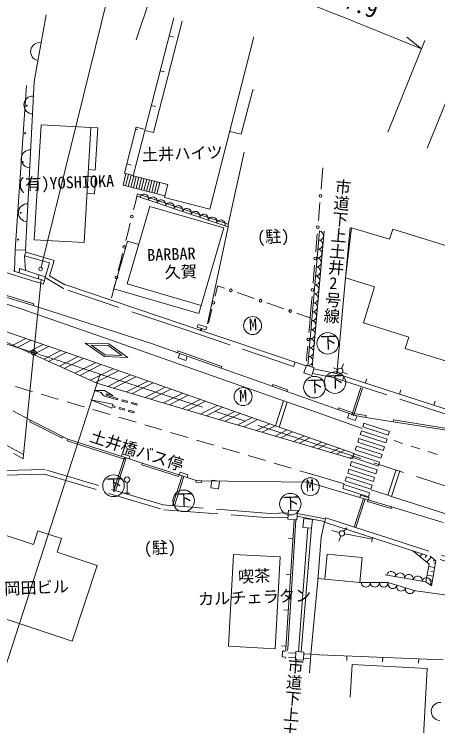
# Model space of a CAD drawing. Units: millimetres, scale not verified, with parts at other scales. Extents: x 40000 to 212862254, y 20000 to 40005403.
# Drawn here: x 403491 to 450597, y 259230 to 338409 of the extents above; entities that cross this region are included whole.
import ezdxf
from ezdxf.enums import TextEntityAlignment as Align

# ---------------------------------------------------------------- set-up
doc = ezdxf.new("R2010")
doc.units = ezdxf.units.MM
doc.header["$LTSCALE"] = 1000
doc.header["$PDMODE"] = 32
doc.header["$PDSIZE"] = 500
doc.linetypes.add('CHAIN', pattern=[18.5, 12, -1.5, 3.5, -1.5])
doc.linetypes.add('DASHED', pattern=[7.5, 6, -1.5])
for name, color, linetype, lineweight in [('M-BGD', 7, 'Continuous', 13), ('M-BMK', 2, 'CHAIN', 13), ('M-STR-HTXT', 7, 'Continuous', 13), ('M-STR-STR1', 1, 'Continuous', 13), ('M-STR-STRC', 7, 'Continuous', 13)]:
    doc.layers.add(name, color=color, linetype=linetype, lineweight=lineweight)
doc.layers.add('M-OTRS', color=6, linetype='Continuous')
doc.styles.add('@ＭＳ ゴシック', font='')
doc.styles.add('ＭＳ ゴシック', font='')
doc.styles.get('@ＭＳ ゴシック').set_extended_font_data('@MS Gothic')
doc.styles.get('ＭＳ ゴシック').set_extended_font_data('MS Gothic')

msp = doc.modelspace()

# ---------------------------------------------------------------- linework, layer by layer
at = {"layer": 'M-BGD'}
for p, q in [((407051, 338355), (405706, 330909)), ((418037, 325582), (421226, 337994)), ((418972, 325238), (422163, 337650)), ((420713, 335996), (421197, 335872)), ((425255, 316704), (430133, 335907)), ((419717, 332122), (420202, 331998)), ((403611, 312194), (404839, 330469)), ((405706, 330909), (404743, 312156)), ((428733, 325069), (430024, 330003)), ((430024, 330003), (430172, 329967)), ((418722, 328248), (419206, 328123)), ((406468, 326115), (405726, 313321)), ((412016, 325790), (406468, 326115)), ((411274, 312995), (412016, 325790)), ((412783, 325780), (412016, 325790)), ((412505, 321069), (412783, 325780)), ((415746, 320712), (417066, 325854)), ((416703, 320442), (418000, 325488)), ((417006, 325623), (417233, 325564)), ((417066, 325854), (418037, 325582)), ((418000, 325488), (418972, 325238)), ((427481, 325346), (428733, 325069)), ((429047, 323053), (427290, 315016)), ((416012, 321748), (416496, 321624)), ((411744, 321113), (412505, 321069)), ((416706, 320454), (415746, 320712)), ((437697, 319945), (437813, 321325)), ((437697, 319945), (437813, 321325)), ((412522, 320298), (411700, 320346)), ((412415, 318430), (412522, 320298)), ((415588, 319402), (415913, 320666)), ((415879, 319327), (416199, 320572)), ((416169, 319253), (416489, 320497)), ((416460, 319178), (416780, 320422)), ((420578, 319445), (416703, 320442)), ((416750, 319103), (417070, 320347)), ((417041, 319029), (417361, 320273)), ((417331, 318954), (417651, 320198)), ((417622, 318879), (417942, 320123)), ((417923, 318802), (418231, 320049)), ((418203, 318730), (418523, 319974)), ((418493, 318655), (418813, 319899)), ((437614, 318948), (437697, 319945)), ((420259, 318201), (415588, 319402)), ((418784, 318580), (419104, 319825)), ((419074, 318506), (419394, 319750)), ((419365, 318431), (419685, 319675)), ((420207, 318002), (420578, 319445)), ((411592, 318478), (412415, 318430)), ((417200, 318440), (417139, 318165)), ((427291, 315035), (417200, 318440)), ((416997, 317601), (416754, 316631)), ((417139, 318165), (416997, 317601)), ((417139, 318165), (416997, 317601)), ((427274, 314742), (417139, 318165)), ((425255, 316704), (420207, 318002)), ((418582, 317028), (416055, 308397)), ((426804, 314621), (418582, 317028)), ((437405, 316457), (437488, 317454)), ((437321, 315461), (437405, 316457)), ((416389, 315176), (416145, 314206)), ((424274, 305992), (426804, 314621)), ((424977, 303962), (427275, 314744)), ((427290, 315016), (427274, 314742)), ((440338, 309064), (440850, 314672)), ((440338, 309064), (441000, 314658)), ((441000, 314658), (445244, 313368)), ((445244, 313368), (445584, 314475)), ((445584, 314475), (452699, 312281)), ((416145, 314206), (415901, 313237)), ((436156, 299298), (437439, 314308)), ((436644, 299140), (437971, 314269)), ((437112, 312969), (437196, 313966)), ((405726, 313321), (411274, 312995)), ((416080, 313169), (414564, 307867)), ((417344, 312799), (416080, 313169)), ((437029, 311973), (437112, 312969)), ((403530, 309789), (403611, 312194)), ((403611, 312194), (404756, 312156)), ((404756, 312156), (404768, 311943)), ((395032, 311952), (406021, 308585)), ((404650, 311540), (404768, 311943)), ((404734, 309888), (404650, 311540)), ((407421, 310732), (404650, 311540)), ((407948, 311016), (404768, 311943)), ((415536, 311782), (415292, 310812)), ((406924, 309114), (407421, 310732)), ((407422, 309307), (407948, 311016)), ((415292, 310812), (415049, 309842)), ((436820, 309481), (436904, 310478)), ((394401, 309650), (405658, 306194)), ((404059, 310101), (404026, 309633)), ((406917, 309200), (404059, 310101)), ((405598, 306003), (394340, 309446)), ((406229, 309410), (406185, 308975)), ((406853, 308749), (406477, 308876)), ((406853, 308749), (406917, 309200)), ((409113, 308304), (407422, 309307)), ((436737, 308485), (436820, 309481)), ((439373, 298432), (440338, 309064)), ((443567, 308069), (440338, 309064)), ((406021, 308585), (406111, 308578)), ((406111, 308578), (406725, 308370)), ((406725, 308370), (406853, 308749)), ((409113, 308304), (409122, 308330)), ((422405, 303863), (409122, 308330)), ((414684, 308387), (414440, 307417)), ((416055, 308397), (424274, 305992)), ((425832, 307038), (426070, 308009)), ((426070, 308009), (426117, 308198)), ((426117, 308198), (426878, 307933)), ((442333, 304059), (443567, 308069)), ((408962, 307856), (408976, 307897)), ((414440, 307417), (414298, 306853)), ((414440, 307417), (414298, 306853)), ((414564, 307867), (424012, 305097)), ((428294, 307439), (429239, 307111)), ((429239, 307111), (430183, 306782)), ((436528, 305994), (436611, 306990)), ((405658, 306194), (405598, 306003)), ((418750, 301771), (405598, 306003)), ((424012, 305097), (424274, 305992)), ((431600, 306289), (432544, 305960)), ((432544, 305960), (433489, 305631)), ((436412, 304613), (436528, 305994)), ((436412, 304613), (436528, 305994)), ((425235, 304610), (425474, 305581)), ((434905, 305138), (435850, 304809)), ((425093, 304032), (425235, 304610)), ((425093, 304032), (425235, 304610)), ((435850, 304809), (436412, 304613)), ((435850, 304809), (436412, 304613)), ((436412, 304613), (436356, 303973)), ((436412, 304613), (436356, 303973)), ((447380, 302485), (442333, 304059)), ((435971, 299276), (422405, 303863)), ((423851, 303591), (423943, 303877)), ((424802, 303284), (423851, 303591)), ((423943, 303877), (424894, 303569)), ((424279, 303452), (424186, 303167)), ((424374, 303422), (424282, 303136)), ((424894, 303569), (424802, 303284)), ((436356, 303973), (436267, 302977)), ((446985, 301205), (447380, 302485)), ((426518, 299013), (418750, 301771)), ((421700, 300936), (421638, 300746)), ((426580, 299203), (421700, 300936)), ((436135, 301483), (436047, 300487)), ((456655, 298222), (446985, 301205)), ((421722, 300180), (421891, 300656)), ((422570, 299879), (421722, 300180)), ((422739, 300355), (422570, 299879)), ((436047, 300487), (435990, 299847)), ((436047, 300487), (435990, 299847)), ((434729, 299696), (434569, 299222)), ((435717, 298493), (435994, 299349)), ((436009, 299344), (436851, 299074)), ((439890, 298990), (440121, 299501)), ((426580, 299203), (426518, 299013)), ((426518, 299013), (432167, 297006)), ((436576, 298217), (436851, 299074)), ((436808, 298939), (439310, 298413)), ((439487, 298852), (438990, 299074)), ((439450, 298704), (439015, 298551)), ((440019, 298594), (440550, 298357)), ((435719, 298492), (436576, 298217)), ((436648, 298443), (439155, 297938)), ((439310, 298413), (439365, 298405)), ((457122, 292611), (439365, 298405)), ((440160, 298146), (439996, 297663)), ((442539, 297369), (442695, 297845)), ((432235, 297194), (432167, 297007)), ((433828, 296416), (432167, 297006)), ((433896, 296604), (432235, 297194)), ((433896, 296604), (433828, 296416)), ((433828, 296416), (439475, 294439)), ((446342, 296129), (446497, 296604)), ((450145, 294888), (450300, 295363)), ((439544, 294627), (439475, 294439)), ((441449, 293935), (439544, 294627)), ((403322, 294271), (405311, 293243)), ((439475, 294439), (441398, 293740)), ((440574, 293485), (440743, 293961)), ((442617, 293748), (441449, 293935)), ((405220, 293066), (405311, 293243)), ((408810, 291236), (405220, 293066)), ((405311, 293243), (409439, 291140)), ((441422, 293184), (440574, 293485)), ((441398, 293740), (442586, 293551)), ((441591, 293660), (441422, 293184)), ((442586, 293551), (442617, 293748)), ((442586, 293551), (445625, 293066)), ((445656, 293264), (445625, 293066)), ((445625, 293066), (452281, 292007)), ((452328, 292202), (445656, 293264)), ((408901, 291414), (408810, 291236)), ((409451, 291136), (409390, 290946)), ((409390, 290946), (415763, 288884)), ((415825, 289074), (409439, 291140)), ((403432, 289524), (404479, 288941)), ((404526, 289410), (404479, 288941)), ((415408, 289209), (415502, 289501)), ((415502, 289502), (416362, 289224)), ((415763, 288884), (415825, 289074)), ((415825, 289074), (417734, 288459)), ((416268, 288931), (416362, 289224)), ((417734, 288459), (417673, 288268)), ((417673, 288268), (421774, 286951)), ((421835, 287141), (417734, 288459)), ((421852, 287146), (421947, 287439)), ((421946, 287439), (422806, 287162)), ((421774, 286951), (421835, 287141)), ((421835, 287141), (423723, 286527)), ((422712, 286868), (422807, 287162)), ((416036, 286317), (416041, 285117)), ((423714, 286327), (423723, 286527)), ((424323, 286302), (423714, 286327)), ((423723, 286527), (424332, 286502)), ((424332, 286502), (424323, 286302)), ((424332, 286502), (436140, 286338)), ((425368, 285711), (425471, 286555)), ((425471, 286555), (426308, 286453)), ((426308, 286453), (426205, 285609)), ((436140, 286338), (442826, 284382)), ((415741, 285116), (416341, 285119)), ((426205, 285609), (425368, 285711)), ((441928, 284645), (441998, 284885)), ((441998, 284885), (442950, 284606)), ((442770, 284190), (442826, 284382)), ((442826, 284382), (445462, 283610)), ((442950, 284606), (442880, 284366)), ((445406, 283418), (442770, 284190)), ((445462, 283610), (445406, 283418)), ((445462, 283610), (451213, 281848)), ((431967, 282865), (433966, 282909)), ((433989, 283208), (433911, 282211)), ((433989, 283208), (434986, 283129)), ((434986, 283129), (434908, 282133)), ((434964, 282846), (438105, 282252)), ((431932, 282366), (433927, 282410)), ((434614, 282156), (433717, 267822)), ((433905, 267785), (434803, 282141)), ((433911, 282211), (434908, 282133)), ((434940, 282545), (438012, 281965)), ((435604, 281294), (435700, 282290)), ((435700, 282290), (436658, 282197)), ((436658, 282197), (436562, 281202)), ((437647, 280213), (437988, 281891)), ((438142, 282367), (437988, 281891)), ((436131, 281244), (435105, 267464)), ((435404, 267445), (436562, 281202)), ((436562, 281202), (435604, 281294)), ((440136, 280875), (440500, 281254)), ((401323, 280822), (405624, 279402)), ((405624, 279402), (406126, 280921)), ((406126, 280921), (408756, 280053)), ((439642, 280732), (438831, 280958)), ((439831, 280344), (439596, 279766)), ((440251, 280596), (443325, 279990)), ((408756, 280053), (408254, 278534)), ((434484, 280070), (433985, 280101)), ((437259, 275411), (437647, 280213)), ((443334, 280205), (443280, 279701)), ((449658, 277210), (447784, 278724)), ((408254, 278534), (412727, 277058)), ((427317, 268088), (427875, 278302)), ((427875, 278302), (433085, 278018)), ((433085, 278018), (432528, 267803)), ((438037, 275529), (438290, 278311)), ((438290, 278311), (442200, 277956)), ((442200, 277956), (441946, 275174)), ((448853, 278336), (448621, 278048)), ((449360, 278168), (449185, 277951)), ((449867, 278001), (449399, 277419)), ((450382, 277586), (449762, 278085)), ((449287, 275240), (449658, 277210)), ((449887, 274789), (450382, 277586)), ((450256, 277687), (450141, 277544)), ((450338, 277340), (450178, 277368)), ((412727, 277058), (409951, 268650)), ((450251, 276848), (449611, 276961)), ((450164, 276355), (449841, 276412)), ((434234, 276078), (433735, 276109)), ((437276, 275634), (438037, 275529)), ((449287, 275240), (444740, 276027)), ((450077, 275863), (449426, 275978)), ((436489, 267159), (437259, 275411)), ((441946, 275174), (438037, 275529)), ((441946, 275174), (445036, 275160)), ((445036, 275160), (448123, 274247)), ((449887, 274789), (449287, 275240)), ((449990, 275371), (449662, 275429)), ((449903, 274878), (449727, 274910)), ((454549, 273368), (448143, 274242)), ((409951, 268650), (398548, 272413)), ((433984, 272086), (433485, 272117)), ((432528, 267803), (427317, 268088)), ((433734, 268094), (433235, 268125)), ((433717, 267822), (433624, 267531)), ((433796, 267521), (433905, 267785)), ((433320, 267534), (433277, 266886)), ((433277, 266886), (433676, 266859)), ((433624, 267531), (433320, 267534)), ((433676, 266859), (433616, 266713)), ((434013, 267344), (434792, 267296)), ((434758, 266585), (434798, 267484)), ((434798, 267484), (435697, 267426)), ((435697, 267426), (435656, 266527)), ((435688, 267237), (436467, 267187)), ((436349, 265118), (436489, 267159)), ((436489, 267159), (451201, 266571)), ((440485, 266999), (440465, 266500)), ((444482, 266839), (444462, 266340)), ((434767, 266775), (433980, 266825)), ((435656, 266527), (434758, 266585)), ((436434, 266668), (435665, 266717)), ((448479, 266680), (448459, 266180)), ((440867, 262418), (441067, 266040)), ((441067, 266040), (449430, 265594)), ((449430, 265594), (448678, 251783))]:
    msp.add_line(p, q, dxfattribs=at)
at = {"layer": 'M-BGD', "linetype": 'DASHED'}
for p, q in [((408976, 307897), (406924, 309114)), ((422245, 303389), (408962, 307856)), ((434569, 299222), (422245, 303389)), ((452074, 293719), (439155, 297938)), ((442048, 296866), (441054, 293792)), ((442238, 296805), (441242, 293725)), ((415743, 289100), (414561, 285443)), ((414753, 285385), (415934, 289039)), ((406915, 287734), (402380, 287625)), ((420044, 283799), (406915, 287734)), ((402392, 287125), (406842, 287232)), ((406842, 287232), (420148, 283242)), ((422173, 287031), (421102, 283717)), ((421307, 283700), (422364, 286969)), ((442328, 284528), (441299, 281346)), ((442520, 284471), (441489, 281285)), ((431967, 282865), (420015, 283802)), ((420148, 283242), (431932, 282366)), ((437988, 281891), (443727, 280036)), ((438142, 282367), (443880, 280512)), ((443880, 280512), (452680, 277667)), ((443727, 280036), (454467, 276564))]:
    msp.add_line(p, q, dxfattribs=at)
at = {"layer": 'M-BGD'}
for centre, radius in [((404896, 328246), 50), ((404698, 325162), 50), ((404443, 321975), 50), ((404296, 318898), 50), ((404210, 316310), 50), ((403901, 313334), 50), ((406420, 310060), 200), ((429996, 303767), 1000), ((438364, 301782), 1200), ((439157, 297411), 1200), ((439749, 298725), 300), ((436882, 296907), 1200), ((428945, 295859), 1000), ((414534, 285935), 1200), ((416035, 286617), 300), ((436422, 285834), 1000), ((422331, 284264), 1200), ((434196, 283893), 1200), ((439931, 280636), 300)]:
    msp.add_circle(centre, radius, dxfattribs=at)
for centre, radius, start, end in [((406309, 334250), 1000, 79.75785, 259.75785), ((405572, 328307), 1000, 87.06073, 267.06073), ((405264, 322315), 1000, 87.06073, 267.06073), ((417943, 317893), 500, 341.33831, 161.33831), ((437551, 318201), 150, 0, 180), ((418891, 317573), 500, 341.33831, 161.33831), ((419838, 317253), 500, 341.33831, 161.33831), ((437551, 318201), 150, 180, 0), ((404957, 316323), 1000, 87.06073, 267.06073), ((420786, 316933), 500, 341.33831, 161.33831), ((421733, 316614), 500, 341.33831, 161.33831), ((422680, 316294), 500, 341.33831, 161.33831), ((416571, 315904), 150, 0, 180), ((423628, 315974), 500, 341.33831, 161.33831), ((424575, 315654), 500, 341.33831, 161.33831), ((416571, 315904), 150, 180, 0), ((425523, 315334), 500, 341.33831, 161.33831), ((426470, 315014), 500, 341.33831, 161.33831), ((437259, 314713), 150, 0, 180), ((437259, 314713), 150, 180, 0), ((437394, 313777), 500, 265.11539, 85.11539), ((437309, 312781), 500, 265.11539, 85.11539), ((415719, 312509), 150, 0, 180), ((415719, 312509), 150, 180, 0), ((437223, 311785), 500, 265.11539, 85.11539), ((436966, 311225), 150, 0, 180), ((436966, 311225), 150, 180, 0), ((437138, 310788), 500, 265.11539, 85.11539), ((437053, 309792), 500, 265.11539, 85.11539), ((414866, 309115), 150, 0, 180), ((414866, 309115), 150, 180, 0), ((436968, 308795), 500, 265.11539, 85.11539), ((436883, 307799), 500, 265.11539, 85.11539), ((427586, 307686), 150, 0, 180), ((427586, 307686), 150, 180, 0), ((436674, 307738), 150, 0, 180), ((436674, 307738), 150, 180, 0), ((436798, 306803), 500, 265.11539, 85.11539), ((425653, 306310), 150, 0, 180), ((430891, 306535), 150, 0, 180), ((430891, 306535), 150, 180, 0), ((425653, 306310), 150, 180, 0), ((436712, 305806), 500, 265.11539, 85.11539), ((434197, 305384), 150, 0, 180), ((434197, 305384), 150, 180, 0), ((436627, 304810), 500, 265.11539, 85.11539), ((436542, 303814), 500, 265.11539, 85.11539), ((436457, 302817), 500, 265.11539, 85.11539), ((436201, 302230), 150, 0, 180), ((436201, 302230), 150, 180, 0), ((436372, 301821), 500, 265.11539, 85.11539), ((436287, 300824), 500, 265.11539, 85.11539), ((436202, 299828), 500, 265.11539, 85.11539), ((445413, 275910), 500, 350.18663, 170.18663), ((446398, 275740), 500, 350.18663, 170.18663), ((447383, 275570), 500, 350.18663, 170.18663), ((448369, 275399), 500, 350.18663, 170.18663), ((449346, 275200), 497, 322.65357, 166.79142), ((442601, 275171), 500, 179.73887, 359.73887), ((443601, 275166), 500, 179.73887, 359.73887), ((444599, 275158), 499, 179.35125, 358.0622), ((445577, 274999), 500, 163.52855, 343.52855), ((446536, 274716), 500, 163.52855, 343.52855), ((447495, 274432), 500, 163.52855, 343.52855), ((450876, 260828), 1000, 86.79625, 266.79625)]:
    msp.add_arc(centre, radius, start, end, dxfattribs=at)
at = {"layer": 'M-BMK'}
msp.add_line((413029, 298367), (459247, 283379), dxfattribs=at)
msp.add_arc((221959, -279894), 609010, 71.71531, 74.08117, dxfattribs=at)
at = {"layer": 'M-OTRS'}
msp.add_point((405663, 300749), dxfattribs=at)
at = {"layer": 'M-STR-HTXT'}
for p, q in [((417047, 335566), (420545, 345995)), ((441170, 337646), (448794, 334564)), ((448794, 334564), (447165, 335870)), ((445047, 325293), (449169, 335491)), ((449433, 323520), (453555, 333718)), ((413033, 298378), (397654, 250809))]:
    msp.add_line(p, q, dxfattribs=at)
msp.add_arc((368094, 156856), 195000, 67.99103, 71.45919, dxfattribs=at)
at = {"layer": 'M-STR-STR1'}
for p, q in [((403374, 309838), (406098, 308980)), ((406477, 308876), (404526, 289410)), ((406098, 308980), (406185, 308973)), ((406477, 308876), (406185, 308975)), ((404526, 289410), (402489, 290545))]:
    msp.add_line(p, q, dxfattribs=at)
at = {"layer": 'M-STR-STRC'}
for p, q in [((406484, 310258), (416606, 351387)), ((394451, 305576), (412694, 297348)), ((414289, 302123), (405971, 305031)), ((413390, 299340), (402006, 303301)), ((404793, 302331), (403318, 301577)), ((403856, 301334), (405381, 302127)), ((413525, 300303), (411392, 301808)), ((411392, 301808), (414001, 301726)), ((414001, 301726), (416133, 300221)), ((427226, 297577), (414289, 302123)), ((406722, 301660), (405046, 300797)), ((405583, 300555), (407324, 301451)), ((408658, 300987), (406776, 300017)), ((412052, 301587), (413934, 301528)), ((413591, 300501), (412052, 301587)), ((413934, 301528), (414611, 301050)), ((414611, 301050), (415473, 300442)), ((407313, 299775), (409265, 300776)), ((408507, 299236), (410604, 300310)), ((409045, 298994), (411207, 300100)), ((416133, 300221), (413525, 300303)), ((415473, 300442), (413591, 300501)), ((412547, 299634), (410240, 298455)), ((410778, 298212), (413150, 299424)), ((426327, 294794), (413390, 299340)), ((414486, 298955), (411975, 297672)), ((415086, 298744), (412513, 297430)), ((416421, 298275), (413903, 296989)), ((414545, 296799), (417021, 298064)), ((404857, 296604), (403615, 296967)), ((412694, 297348), (425887, 293433)), ((418355, 297595), (415969, 296376)), ((416611, 296186), (418956, 297384)), ((437822, 293853), (427226, 297577)), ((405336, 296464), (404857, 296604)), ((405535, 296406), (405335, 296464)), ((413145, 296329), (412374, 296544)), ((412374, 296544), (413514, 296537)), ((413514, 296537), (414493, 295953)), ((414493, 295953), (413723, 296168)), ((420290, 296915), (418036, 295763)), ((418677, 295573), (420891, 296704)), ((422225, 296235), (420102, 295150)), ((407727, 295761), (406494, 296125)), ((408206, 295620), (407727, 295761)), ((408413, 295559), (408206, 295620)), ((411996, 295484), (414462, 295017)), ((414339, 294584), (411996, 295484)), ((414990, 295503), (413546, 295906)), ((413827, 295983), (415031, 295647)), ((415031, 295647), (414990, 295503)), ((415472, 295369), (415512, 295513)), ((416050, 295208), (415472, 295369)), ((415512, 295513), (416090, 295352)), ((416090, 295352), (416050, 295208)), ((420743, 294960), (422826, 296024)), ((424160, 295555), (422168, 294537)), ((422809, 294347), (424761, 295344)), ((433434, 295395), (432534, 292612)), ((410601, 294912), (409372, 295276)), ((410841, 294841), (410601, 294912)), ((411290, 294708), (410841, 294841)), ((414380, 294728), (414339, 294584)), ((414668, 294646), (414380, 294728)), ((414462, 295017), (414421, 294872)), ((414421, 294872), (414709, 294790)), ((414709, 294790), (414668, 294646)), ((415190, 294654), (415149, 294509)), ((415767, 294490), (415190, 294654)), ((416531, 295073), (416572, 295218)), ((417109, 294912), (416531, 295073)), ((416572, 295218), (417149, 295057)), ((417149, 295057), (417109, 294912)), ((426095, 294875), (424234, 293924)), ((424875, 293734), (426692, 294666)), ((441290, 289535), (426327, 294794)), ((433859, 295246), (432959, 292461)), ((414169, 293855), (412251, 294423)), ((415149, 294509), (415726, 294345)), ((415726, 294345), (415767, 294490)), ((416207, 294209), (416248, 294353)), ((416784, 294045), (416207, 294209)), ((416248, 294353), (416825, 294189)), ((416825, 294189), (416784, 294045)), ((428030, 294195), (426300, 293311)), ((426942, 293121), (428631, 293984)), ((442193, 292317), (437822, 293853)), ((417045, 293003), (415128, 293571)), ((425887, 293433), (441094, 288929)), ((429961, 293517), (428368, 292699)), ((429009, 292509), (430566, 293304)), ((419921, 292151), (418004, 292719)), ((431900, 292835), (430435, 292086)), ((431077, 291896), (432501, 292624)), ((442251, 292489), (442390, 292917)), ((445091, 291562), (442251, 292489)), ((442390, 292917), (445229, 291990)), ((422797, 291299), (420880, 291867)), ((433835, 292155), (432502, 291474)), ((433144, 291284), (434436, 291944)), ((435770, 291475), (434570, 290862)), ((441972, 291633), (442112, 292061)), ((444815, 290705), (441972, 291633)), ((442112, 292061), (444953, 291133)), ((445229, 291990), (445091, 291562)), ((425673, 290448), (423756, 291015)), ((435212, 290671), (436366, 291266)), ((437705, 290795), (436637, 290249)), ((441694, 290777), (441833, 291205)), ((444540, 289849), (441694, 290777)), ((441833, 291205), (444677, 290277)), ((444953, 291133), (444815, 290705)), ((445744, 290964), (446693, 290658)), ((428549, 289596), (426632, 290164)), ((437280, 290059), (438300, 290586)), ((439635, 290117), (438706, 289636)), ((439348, 289446), (440235, 289906)), ((441416, 289922), (441555, 290349)), ((444264, 288992), (441416, 289922)), ((441555, 290349), (444402, 289420)), ((444677, 290277), (444540, 289849)), ((447643, 290352), (448593, 290045)), ((431425, 288744), (429508, 289312)), ((441194, 289240), (440771, 289025)), ((441094, 288929), (441290, 289535)), ((441137, 289066), (441276, 289494)), ((443988, 288136), (441137, 289066)), ((441276, 289494), (444126, 288564)), ((444402, 289420), (444264, 288992)), ((449544, 289739), (450516, 289423)), ((434301, 287892), (432384, 288460)), ((440998, 288638), (440859, 288210)), ((443850, 287707), (440998, 288638)), ((444126, 288564), (443988, 288136)), ((437177, 287040), (435260, 287608)), ((440580, 287354), (440719, 287782)), ((440719, 287782), (443574, 286851)), ((440859, 288210), (443712, 287279)), ((443712, 287279), (443850, 287707)), ((445040, 284886), (445955, 287722)), ((445468, 284748), (446383, 287584)), ((440190, 286148), (436089, 287363)), ((440302, 286499), (440441, 286927)), ((440441, 286927), (443298, 285994)), ((443436, 286422), (440580, 287354)), ((443574, 286851), (443436, 286422)), ((440023, 285643), (440165, 286077)), ((440163, 286071), (443022, 285138)), ((443160, 285566), (440302, 286499)), ((443298, 285994), (443160, 285566)), ((442884, 284709), (440023, 285643)), ((443022, 285138), (442884, 284709)), ((443189, 285483), (445040, 284886)), ((445040, 284886), (445468, 284748)), ((445468, 284748), (471472, 276320))]:
    msp.add_line(p, q, dxfattribs=at)
for centre, radius, start, end in [((91686, -613282), 970605, 71.10691, 71.78948), ((414039, 296775), 1000, 206.50449, 240.40576), ((414200, 296316), 500, 197.17156, 221.66621)]:
    msp.add_arc(centre, radius, start, end, dxfattribs=at)

# ---------------------------------------------------------------- texts
at = {"layer": 'M-BGD'}
for s, height, rotation, style, p in [('土井ハイツ', 1320, 2.083, 'ＭＳ ゴシック', (417728, 321701)), ('(有)YOSHIOKA', 1320, 2.083, 'ＭＳ ゴシック', (403861, 318429)), ('市道下上土井\u3000号線', 1320, 265.069, '@ＭＳ ゴシック', (439068, 320180)), ('(駐)', 1320, 2.084, 'ＭＳ ゴシック', (430547, 312550)), ('BARBAR', 1320, 2.083, 'ＭＳ ゴシック', (418309, 310557)), ('久賀', 1320, 2.083, 'ＭＳ ゴシック', (420248, 308631)), ('2', 1319, 357.833, 'ＭＳ ゴシック', (438494, 307448)), ('M', 1319, 2.084, 'ＭＳ ゴシック', (429641, 302800)), ('下', 1319, 2.084, 'ＭＳ ゴシック', (437575, 300811)), ('下', 1319, 2.084, 'ＭＳ ゴシック', (436092, 295937)), ('下', 1319, 2.084, 'ＭＳ ゴシック', (438368, 296440)), ('M', 1319, 2.084, 'ＭＳ ゴシック', (428539, 294875)), ('下', 1319, 2.084, 'ＭＳ ゴシック', (413744, 284964)), ('M', 1319, 2.084, 'ＭＳ ゴシック', (435965, 284918)), ('下', 1319, 2.084, 'ＭＳ ゴシック', (421542, 283293)), ('下', 1319, 2.084, 'ＭＳ ゴシック', (433406, 282922)), ('(駐)', 1320, 2.084, 'ＭＳ ゴシック', (417939, 277933)), ('喫茶', 1320, 2.084, 'ＭＳ ゴシック', (428424, 274758)), ('岡田ビル', 1320, 2.084, 'ＭＳ ゴシック', (402415, 273430)), ('カルチェラタン', 1320, 2.084, 'ＭＳ ゴシック', (423958, 272254)), ('市道下上土井\u3000号線', 1320, 265.069, '@ＭＳ ゴシック', (433794, 266867))]:
    msp.add_text(s, height=height, rotation=rotation, dxfattribs=dict(at, style=style)).set_placement(p, align=Align.BOTTOM_LEFT)
at = {"layer": 'M-BGD', "style": 'ＭＳ ゴシック'}
msp.add_text('土井橋バス停', height=1320, rotation=341.934, dxfattribs=at).set_placement((411989, 291547), align=Align.MIDDLE_LEFT)
at = {"layer": 'M-STR-HTXT', "style": 'ＭＳ ゴシック'}
msp.add_text('側\u3000溝\u3000L=27.9', height=1833, rotation=339.046, dxfattribs=at).set_placement((435152, 340496), align=Align.BOTTOM_CENTER)

doc.saveas('drawing.dxf')
